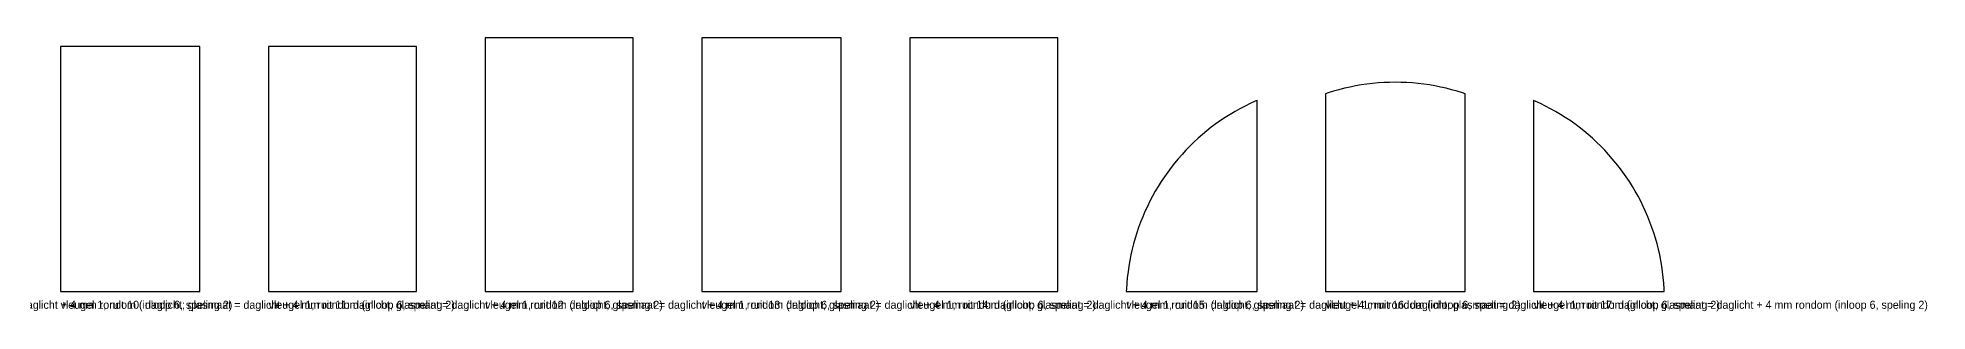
# Model space of a CAD drawing. Header units: millimetres. Extents: x 0 to 6951, y -34 to 444.
# Drawn here: x 3645 to 6951, y -34 to 444 of the extents above; entities that cross this region are included whole.
import ezdxf

# ---------------------------------------------------------------- set-up
doc = ezdxf.new("R2010")
doc.units = ezdxf.units.MM

msp = doc.modelspace()

# ---------------------------------------------------------------- linework, layer by layer
at = {"layer": 'DAGLICHT'}
for p, q in [((4687, 443.75), (4428, 443.75)), ((4428, 443.75), (4428, 0)), ((4687, 0), (4687, 443.75)), ((5051, 443.75), (4807, 443.75)), ((4807, 443.75), (4807, 0)), ((5051, 0), (5051, 443.75)), ((5430, 443.75), (5171, 443.75)), ((5171, 443.75), (5171, 0)), ((5430, 0), (5430, 443.75)), ((3929, 428.75), (3685, 428.75)), ((3685, 428.75), (3685, 0)), ((3929, 0), (3929, 428.75)), ((4308, 428.75), (4049, 428.75)), ((4049, 428.75), (4049, 0)), ((4308, 0), (4308, 428.75)), ((5980.8466, 363.9128), (5970.9415, 362.7405)), ((5990.779, 364.8255), (5980.8466, 363.9128)), ((6000.7319, 365.4779), (5990.779, 364.8255)), ((6010.6985, 365.8694), (6000.7319, 365.4779)), ((6020.6719, 366), (6010.6985, 365.8694)), ((6030.6454, 365.8694), (6020.6719, 366)), ((6040.6119, 365.4779), (6030.6454, 365.8694)), ((6050.5649, 364.8255), (6040.6119, 365.4779)), ((6060.4973, 363.9128), (6050.5649, 364.8255)), ((6070.4024, 362.7405), (6060.4973, 363.9128)), ((5775.7053, 333.0608), (5766.6472, 328.885)), ((5778.6719, 334.3354), (5775.7053, 333.0608)), ((5778.6719, 0), (5778.6719, 334.3354)), ((5902.9365, 347.3525), (5898.6719, 345.9049)), ((5898.6719, 345.9049), (5898.6719, 0)), ((5912.4621, 350.3103), (5902.9365, 347.3525)), ((5922.0619, 353.0177), (5912.4621, 350.3103)), ((5931.7293, 355.4729), (5922.0619, 353.0177)), ((5941.4576, 357.6742), (5931.7293, 355.4729)), ((5951.2402, 359.6201), (5941.4576, 357.6742)), ((5961.0704, 361.3093), (5951.2402, 359.6201)), ((5970.9415, 362.7405), (5961.0704, 361.3093)), ((6080.2735, 361.3093), (6070.4024, 362.7405)), ((6090.1037, 359.6201), (6080.2735, 361.3093)), ((6099.8863, 357.6742), (6090.1037, 359.6201)), ((6109.6146, 355.4729), (6099.8863, 357.6742)), ((6119.282, 353.0177), (6109.6146, 355.4729)), ((6128.8818, 350.3103), (6119.282, 353.0177)), ((6138.4074, 347.3525), (6128.8818, 350.3103)), ((6142.6719, 345.9049), (6138.4074, 347.3525)), ((6142.6719, 0), (6142.6719, 345.9049)), ((6265.6386, 333.0608), (6262.6719, 334.3354)), ((6262.6719, 334.3354), (6262.6719, 0)), ((6274.6967, 328.885), (6265.6386, 333.0608)), ((5714.8712, 298.9921), (5706.7258, 293.2355)), ((5723.1645, 304.5335), (5714.8712, 298.9921)), ((5731.6, 309.8559), (5723.1645, 304.5335)), ((5740.1719, 314.9557), (5731.6, 309.8559)), ((5748.8745, 319.8293), (5740.1719, 314.9557)), ((5757.7016, 324.4735), (5748.8745, 319.8293)), ((5766.6472, 328.885), (5757.7016, 324.4735)), ((6283.6423, 324.4735), (6274.6967, 328.885)), ((6292.4694, 319.8293), (6283.6423, 324.4735)), ((6301.1719, 314.9557), (6292.4694, 319.8293)), ((6309.7439, 309.8559), (6301.1719, 314.9557)), ((6318.1794, 304.5335), (6309.7439, 309.8559)), ((6326.4727, 298.9921), (6318.1794, 304.5335)), ((6334.6181, 293.2355), (6326.4727, 298.9921)), ((5675.7332, 268.1382), (5668.4089, 261.3676)), ((5683.2322, 274.7147), (5675.7332, 268.1382)), ((5690.9009, 281.0926), (5683.2322, 274.7147)), ((5698.7338, 287.2676), (5690.9009, 281.0926)), ((5706.7258, 293.2355), (5698.7338, 287.2676)), ((6342.6101, 287.2676), (6334.6181, 293.2355)), ((6350.443, 281.0926), (6342.6101, 287.2676)), ((6358.1117, 274.7147), (6350.443, 281.0926)), ((6365.6107, 268.1382), (6358.1117, 274.7147)), ((6372.935, 261.3676), (6365.6107, 268.1382)), ((5640.9573, 232.4397), (5634.5793, 224.7711)), ((5647.5338, 239.9388), (5640.9573, 232.4397)), ((5654.3043, 247.2631), (5647.5338, 239.9388)), ((5661.2643, 254.4077), (5654.3043, 247.2631)), ((5668.4089, 261.3676), (5661.2643, 254.4077)), ((6380.0796, 254.4077), (6372.935, 261.3676)), ((6387.0396, 247.2631), (6380.0796, 254.4077)), ((6393.8101, 239.9388), (6387.0396, 247.2631)), ((6400.3866, 232.4397), (6393.8101, 239.9388)), ((6406.7646, 224.7711), (6400.3866, 232.4397)), ((5616.6799, 200.8008), (5611.1385, 192.5075)), ((5622.4365, 208.9462), (5616.6799, 200.8008)), ((5628.4043, 216.9381), (5622.4365, 208.9462)), ((5634.5793, 224.7711), (5628.4043, 216.9381)), ((6412.9396, 216.9381), (6406.7646, 224.7711)), ((6418.9074, 208.9462), (6412.9396, 216.9381)), ((6424.664, 200.8008), (6418.9074, 208.9462)), ((6430.2054, 192.5075), (6424.664, 200.8008)), ((5595.8426, 166.7975), (5591.1985, 157.9704)), ((5600.7163, 175.5), (5595.8426, 166.7975)), ((5605.816, 184.072), (5600.7163, 175.5)), ((5611.1385, 192.5075), (5605.816, 184.072)), ((6435.5278, 184.072), (6430.2054, 192.5075)), ((6440.6276, 175.5), (6435.5278, 184.072)), ((6445.5013, 166.7975), (6440.6276, 175.5)), ((6450.1454, 157.9704), (6445.5013, 166.7975)), ((5582.6111, 139.9667), (5578.6738, 130.8024)), ((5586.787, 149.0247), (5582.6111, 139.9667)), ((5591.1985, 157.9704), (5586.787, 149.0247)), ((6454.5569, 149.0247), (6450.1454, 157.9704)), ((6458.7328, 139.9667), (6454.5569, 149.0247)), ((6462.67, 130.8024), (6458.7328, 139.9667)), ((5568.3194, 102.7355), (5565.3616, 93.2098)), ((5571.5255, 112.1804), (5568.3194, 102.7355)), ((5574.9778, 121.5382), (5571.5255, 112.1804)), ((5578.6738, 130.8024), (5574.9778, 121.5382)), ((6466.3661, 121.5382), (6462.67, 130.8024)), ((6469.8184, 112.1804), (6466.3661, 121.5382)), ((6473.0245, 102.7355), (6469.8184, 112.1804)), ((6475.9823, 93.2098), (6473.0245, 102.7355)), ((5560.199, 73.9427), (5557.9977, 64.2144)), ((5562.6542, 83.6101), (5560.199, 73.9427)), ((5565.3616, 93.2098), (5562.6542, 83.6101)), ((6478.6897, 83.6101), (6475.9823, 93.2098)), ((6481.1449, 73.9427), (6478.6897, 83.6101)), ((6483.3462, 64.2144), (6481.1449, 73.9427)), ((5552.9315, 34.7305), (5551.7591, 24.8253)), ((5554.3627, 44.6015), (5552.9315, 34.7305)), ((5556.0518, 54.4317), (5554.3627, 44.6015)), ((5557.9977, 64.2144), (5556.0518, 54.4317)), ((6485.2921, 54.4317), (6483.3462, 64.2144)), ((6486.9812, 44.6015), (6485.2921, 54.4317)), ((6488.4124, 34.7305), (6486.9812, 44.6015)), ((6489.5848, 24.8253), (6488.4124, 34.7305)), ((3685, 0), (3929, 0)), ((4049, 0), (4308, 0)), ((4428, 0), (4687, 0)), ((4807, 0), (5051, 0)), ((5171, 0), (5430, 0)), ((5550.1941, 4.94), (5550, 0)), ((5550, 0), (5778.6719, 0)), ((5550.8464, 14.8929), (5550.1941, 4.94)), ((5551.7591, 24.8253), (5550.8464, 14.8929)), ((5898.6719, 0), (6142.6719, 0)), ((6262.6719, 0), (6491.3439, 0)), ((6490.4974, 14.8929), (6489.5848, 24.8253)), ((6491.1498, 4.94), (6490.4974, 14.8929)), ((6491.3439, 0), (6491.1498, 4.94))]:
    msp.add_line(p, q, dxfattribs=at)

# ---------------------------------------------------------------- texts
at = {"layer": 'TEKST'}
for s, p in [('vleugel 1, ruit 9: daglicht; glasmaat = daglicht + 4 mm rondom (inloop 6, speling 2)', (3306, -30)), ('vleugel 1, ruit 10: daglicht; glasmaat = daglicht + 4 mm rondom (inloop 6, speling 2)', (3685, -30)), ('vleugel 1, ruit 11: daglicht; glasmaat = daglicht + 4 mm rondom (inloop 6, speling 2)', (4049, -30)), ('vleugel 1, ruit 12: daglicht; glasmaat = daglicht + 4 mm rondom (inloop 6, speling 2)', (4428, -30)), ('vleugel 1, ruit 13: daglicht; glasmaat = daglicht + 4 mm rondom (inloop 6, speling 2)', (4807, -30)), ('vleugel 1, ruit 14: daglicht; glasmaat = daglicht + 4 mm rondom (inloop 6, speling 2)', (5171, -30)), ('vleugel 1, ruit 15: daglicht; glasmaat = daglicht + 4 mm rondom (inloop 6, speling 2)', (5550, -30)), ('vleugel 1, ruit 16: daglicht; glasmaat = daglicht + 4 mm rondom (inloop 6, speling 2)', (5898.6719, -30)), ('vleugel 1, ruit 17: daglicht; glasmaat = daglicht + 4 mm rondom (inloop 6, speling 2)', (6262.6719, -30))]:
    msp.add_text(s, height=14, dxfattribs=at).set_placement(p)

doc.saveas('drawing.dxf')
